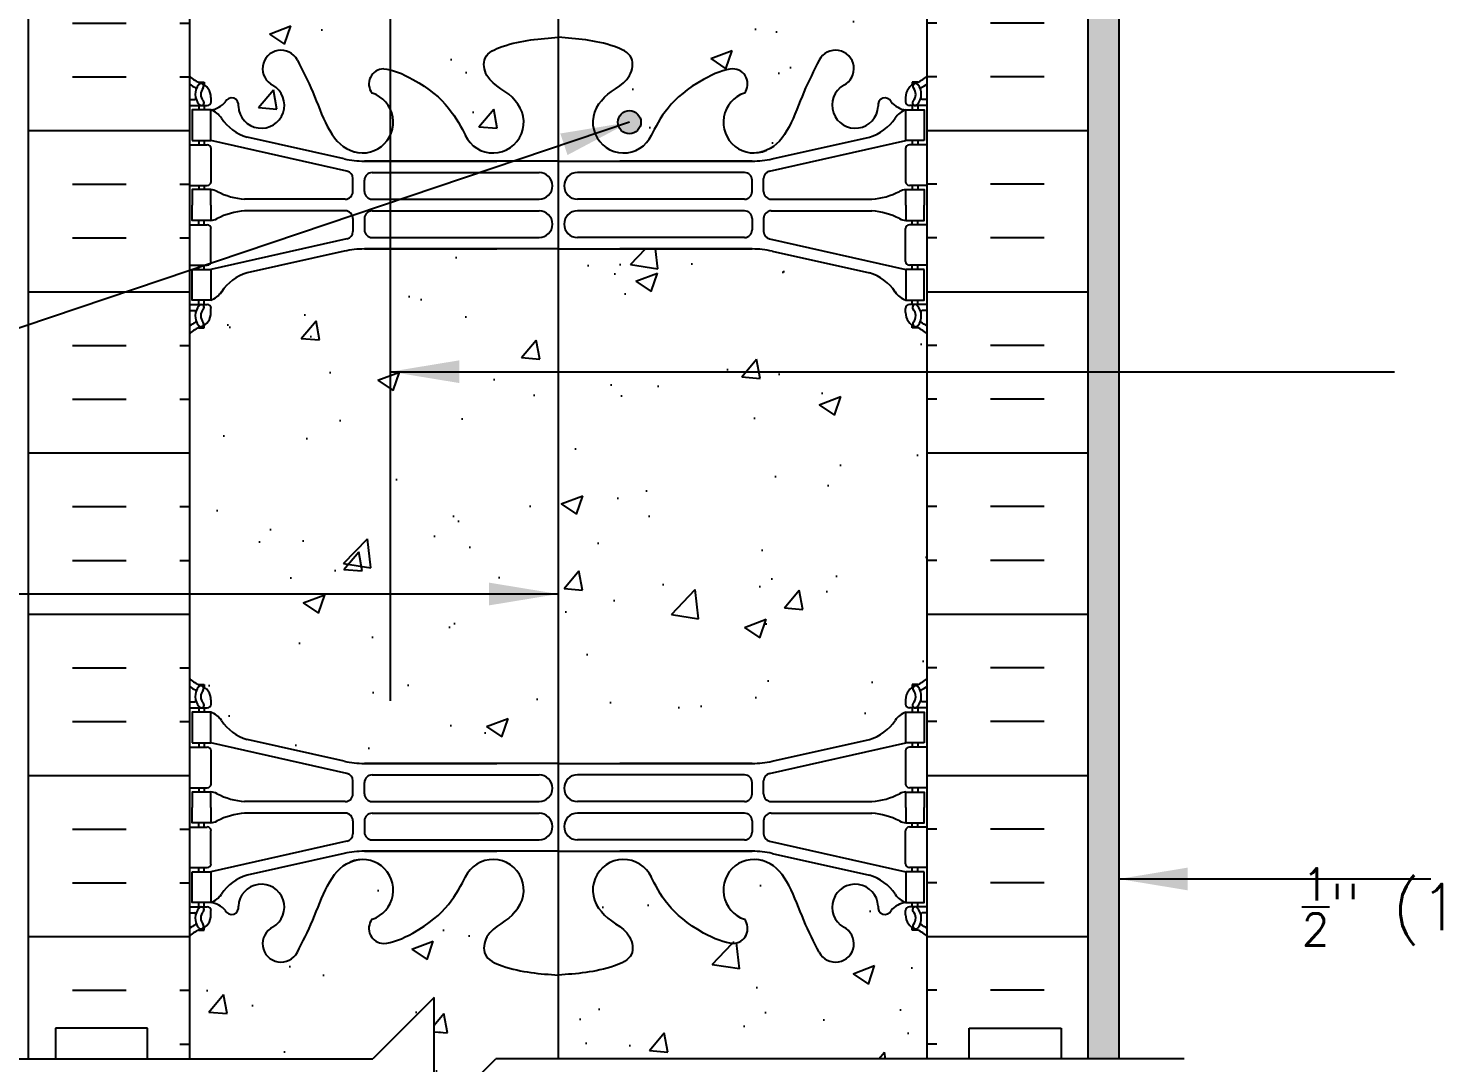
# Model space of a CAD drawing. Header units: inches. Extents: x 232.8 to 289.9, y 164.4 to 233.6.
# Drawn here: x 255.18 to 278.18, y 187.51 to 204.35 of the extents above; entities that cross this region are included whole.
import ezdxf

# ---------------------------------------------------------------- set-up
doc = ezdxf.new("R2010")
doc.units = ezdxf.units.IN
doc.header["$MEASUREMENT"] = 0
for name, color, linetype in [('HATCH', 12, 'Continuous'), ('line25', 2, 'Continuous'), ('LINE3', 3, 'Continuous'), ('LINE50', 5, 'Continuous'), ('LINE9', 9, 'Continuous'), ('TEXT', 4, 'Continuous'), ('Web_Edge', 9, 'Continuous')]:
    doc.layers.add(name, color=color, linetype=linetype)
doc.styles.add('DIM', font='romans.shx', dxfattribs={"width": 0.7})
doc.styles.add('ROMANS', font='romans.shx', dxfattribs={"height": 0.75})
doc.dimstyles.new('ext_12', dxfattribs={"dimscale": 12, "dimtxt": 0.09375, "dimasz": 0.09375, "dimexe": 0.09375, "dimexo": 0.0625, "dimgap": 0.0625, "dimtad": 1, "dimdec": 1, "dimzin": 3, "dimdsep": 46, "dimlunit": 4, "dimtxsty": 'DIM', "dimcen": 0.09, "dimdle": 0.09375, "dimclrt": 4, "dimadec": 0, "dimazin": 0, "dimtfac": 1, "dimtdec": 1, "dimtmove": 2, "dimatfit": 3, "dimfxl": 1, "dimfrac": 2, "dimtolj": 1, "dimtzin": 0, "dimarcsym": 0})
pattern_1 = [(50, (0, 0), (3.5863, -0.31376), [0.375, -4.125]), (355, (0, 0), (-0.693757, 3.76096), [0.3, -3.3]), (100.4514, (0.299, -0.026), (2.892544, 3.4472), [0.3187, -3.50571]), (46.1842, (0, 1), (5.336207, -0.827596), [0.5625, -6.1875]), (96.6356, (0.4447, 0.931), (4.67331, 4.87059), [0.47805, -5.25857]), (351.1842, (0, 1), (4.67331, 4.87059), [0.45, -4.95]), (21, (0.5, 0.75), (2.984535, -2.013094), [0.375, -4.125]), (326, (0.5, 0.75), (1.216577, 3.62575), [0.3, -3.3]), (71.4514, (0.7487, 0.5822), (4.201112, 1.612656), [0.3187, -3.50571]), (37.5, (0, 0), (0.0607993, 1.6644693), [0, -3.26, 0, -3.35, 0, -3.3125]), (7.5, (0, 0), (1.315348, 1.972059), [0, -1.91, 0, -3.185, 0, -1.2625]), (327.5, (-1.115, 0), (2.669112, -0.1127744), [0, -1.25, 0, -3.9, 0, -5.175]), (317.5, (-1.615, 0), (2.915931, 0.500525), [0, -1.625, 0, -2.59, 0, -3.675])]

# ---------------------------------------------------------------- blocks, each defined once
blk = doc.blocks.new('12-inch Hinge Pin Web')
at = {"layer": 'Web_Edge'}
for p, q in [((349.969, 208.905), (350.059, 208.905)), ((350.059, 208.905), (350.059, 208.863)), ((361.677, 208.905), (361.587, 208.905)), ((361.587, 208.905), (361.587, 208.863)), ((349.823, 208.626), (349.901, 208.626)), ((350.169, 208.656), (350.169, 208.588)), ((361.477, 208.656), (361.477, 208.588)), ((361.823, 208.626), (361.746, 208.626)), ((349.823, 208.526), (350.107, 208.526)), ((349.969, 208.526), (349.969, 208.456)), ((350.059, 208.526), (350.059, 208.456)), ((361.823, 208.526), (361.54, 208.526)), ((361.587, 208.526), (361.587, 208.456)), ((361.677, 208.526), (361.677, 208.456)), ((349.969, 207.956), (349.969, 207.886)), ((350.059, 207.956), (350.059, 207.886)), ((352.382, 207.459), (350.164, 207.956)), ((352.339, 207.658), (350.758, 208.011)), ((359.265, 207.459), (361.482, 207.956)), ((359.308, 207.658), (360.889, 208.011)), ((361.587, 207.956), (361.587, 207.886)), ((361.677, 207.956), (361.677, 207.886)), ((349.823, 207.886), (350.107, 207.886)), ((350.169, 207.823), (350.169, 207.288)), ((361.477, 207.823), (361.477, 207.288)), ((361.823, 207.886), (361.54, 207.886)), ((352.666, 207.622), (354.823, 207.622)), ((355.823, 207.622), (352.666, 207.622)), ((355.823, 207.622), (358.981, 207.622)), ((358.981, 207.622), (356.823, 207.622)), ((349.823, 207.226), (350.107, 207.226)), ((349.969, 207.226), (349.969, 207.156)), ((350.059, 207.226), (350.059, 207.156)), ((352.48, 207.125), (352.48, 207.337)), ((352.667, 207.126), (352.667, 207.31)), ((352.792, 207.435), (355.511, 207.435)), ((358.855, 207.435), (356.135, 207.435)), ((358.98, 207.126), (358.98, 207.31)), ((359.167, 207.125), (359.167, 207.337)), ((361.823, 207.226), (361.54, 207.226)), ((361.587, 207.226), (361.587, 207.156)), ((361.677, 207.226), (361.677, 207.156)), ((352.355, 207), (350.717, 207)), ((352.792, 207.001), (355.511, 207.001)), ((358.855, 207.001), (356.135, 207.001)), ((359.292, 207), (360.93, 207)), ((352.355, 206.812), (350.717, 206.812)), ((352.792, 206.811), (355.511, 206.811)), ((358.855, 206.811), (356.135, 206.811)), ((359.292, 206.812), (360.93, 206.812)), ((349.823, 206.586), (350.107, 206.586)), ((349.969, 206.586), (349.969, 206.656)), ((350.059, 206.586), (350.059, 206.656)), ((350.169, 205.988), (350.169, 206.523)), ((352.48, 206.687), (352.48, 206.475)), ((352.667, 206.686), (352.667, 206.502)), ((358.98, 206.686), (358.98, 206.502)), ((359.167, 206.687), (359.167, 206.475)), ((361.477, 205.988), (361.477, 206.523)), ((361.823, 206.586), (361.54, 206.586)), ((361.587, 206.586), (361.587, 206.656)), ((361.677, 206.586), (361.677, 206.656)), ((352.382, 206.353), (350.164, 205.856)), ((352.792, 206.377), (355.511, 206.377)), ((358.855, 206.377), (356.135, 206.377)), ((359.265, 206.353), (361.482, 205.856)), ((352.339, 206.154), (350.758, 205.801)), ((352.666, 206.19), (354.823, 206.19)), ((355.823, 206.19), (352.666, 206.19)), ((355.823, 206.19), (358.981, 206.19)), ((358.981, 206.19), (356.823, 206.19)), ((359.308, 206.154), (360.889, 205.801)), ((349.823, 205.926), (350.107, 205.926)), ((349.969, 205.856), (349.969, 205.926)), ((350.059, 205.856), (350.059, 205.926)), ((361.823, 205.926), (361.54, 205.926)), ((361.587, 205.856), (361.587, 205.926)), ((361.677, 205.856), (361.677, 205.926)), ((349.823, 205.286), (350.107, 205.286)), ((349.823, 205.186), (349.901, 205.186)), ((349.969, 205.286), (349.969, 205.356)), ((350.059, 205.286), (350.059, 205.356)), ((350.169, 205.156), (350.169, 205.223)), ((361.477, 205.156), (361.477, 205.223)), ((361.823, 205.286), (361.54, 205.286)), ((361.587, 205.286), (361.587, 205.356)), ((361.677, 205.286), (361.677, 205.356)), ((361.823, 205.186), (361.746, 205.186)), ((350.059, 204.907), (350.059, 204.949)), ((361.587, 204.907), (361.587, 204.949)), ((349.969, 204.907), (350.059, 204.907)), ((361.677, 204.907), (361.587, 204.907)), ((349.969, 199.097), (350.059, 199.097)), ((350.059, 199.097), (350.059, 199.055)), ((361.677, 199.097), (361.587, 199.097)), ((361.587, 199.097), (361.587, 199.055)), ((349.823, 198.818), (349.901, 198.818)), ((349.823, 198.718), (350.107, 198.718)), ((349.969, 198.718), (349.969, 198.648)), ((350.059, 198.718), (350.059, 198.648)), ((350.169, 198.848), (350.169, 198.781)), ((361.477, 198.848), (361.477, 198.781)), ((361.823, 198.718), (361.54, 198.718)), ((361.587, 198.718), (361.587, 198.648)), ((361.677, 198.718), (361.677, 198.648)), ((361.823, 198.818), (361.746, 198.818)), ((349.823, 198.078), (350.107, 198.078)), ((349.969, 198.148), (349.969, 198.078)), ((350.059, 198.148), (350.059, 198.078)), ((352.382, 197.652), (350.164, 198.148)), ((350.169, 198.016), (350.169, 197.481)), ((352.339, 197.85), (350.758, 198.203)), ((359.265, 197.652), (361.482, 198.148)), ((359.308, 197.85), (360.889, 198.203)), ((361.477, 198.016), (361.477, 197.481)), ((361.823, 198.078), (361.54, 198.078)), ((361.587, 198.148), (361.587, 198.078)), ((361.677, 198.148), (361.677, 198.078)), ((352.666, 197.814), (354.823, 197.814)), ((355.823, 197.814), (352.666, 197.814)), ((355.823, 197.814), (358.981, 197.814)), ((358.981, 197.814), (356.823, 197.814)), ((352.792, 197.627), (355.511, 197.627)), ((358.855, 197.627), (356.135, 197.627)), ((349.823, 197.418), (350.107, 197.418)), ((349.969, 197.418), (349.969, 197.348)), ((350.059, 197.418), (350.059, 197.348)), ((352.48, 197.317), (352.48, 197.53)), ((352.667, 197.318), (352.667, 197.502)), ((358.98, 197.318), (358.98, 197.502)), ((359.167, 197.317), (359.167, 197.53)), ((361.823, 197.418), (361.54, 197.418)), ((361.587, 197.418), (361.587, 197.348)), ((361.677, 197.418), (361.677, 197.348)), ((352.355, 197.192), (350.717, 197.192)), ((352.792, 197.193), (355.511, 197.193)), ((358.855, 197.193), (356.135, 197.193)), ((359.292, 197.192), (360.93, 197.192)), ((352.355, 197.004), (350.717, 197.004)), ((352.48, 196.879), (352.48, 196.667)), ((352.667, 196.878), (352.667, 196.694)), ((352.792, 197.003), (355.511, 197.003)), ((358.855, 197.003), (356.135, 197.003)), ((358.98, 196.878), (358.98, 196.694)), ((359.167, 196.879), (359.167, 196.667)), ((359.292, 197.004), (360.93, 197.004)), ((349.823, 196.778), (350.107, 196.778)), ((349.969, 196.778), (349.969, 196.848)), ((350.059, 196.778), (350.059, 196.848)), ((350.169, 196.181), (350.169, 196.716)), ((361.477, 196.181), (361.477, 196.716)), ((361.823, 196.778), (361.54, 196.778)), ((361.587, 196.778), (361.587, 196.848)), ((361.677, 196.778), (361.677, 196.848)), ((352.382, 196.545), (350.164, 196.048)), ((352.792, 196.569), (355.511, 196.569)), ((358.855, 196.569), (356.135, 196.569)), ((359.265, 196.545), (361.482, 196.048)), ((352.339, 196.347), (350.758, 195.994)), ((352.666, 196.383), (354.823, 196.383)), ((355.823, 196.383), (352.666, 196.383)), ((355.823, 196.383), (358.981, 196.383)), ((358.981, 196.383), (356.823, 196.383)), ((359.308, 196.347), (360.889, 195.994)), ((349.823, 196.118), (350.107, 196.118)), ((349.969, 196.048), (349.969, 196.118)), ((350.059, 196.048), (350.059, 196.118)), ((361.823, 196.118), (361.54, 196.118)), ((361.587, 196.048), (361.587, 196.118)), ((361.677, 196.048), (361.677, 196.118)), ((349.969, 195.478), (349.969, 195.548)), ((350.059, 195.478), (350.059, 195.548)), ((361.587, 195.478), (361.587, 195.548)), ((361.677, 195.478), (361.677, 195.548)), ((349.823, 195.478), (350.107, 195.478)), ((349.823, 195.378), (349.901, 195.378)), ((350.169, 195.348), (350.169, 195.416)), ((361.477, 195.348), (361.477, 195.416)), ((361.823, 195.478), (361.54, 195.478)), ((361.823, 195.378), (361.746, 195.378)), ((349.969, 195.099), (350.059, 195.099)), ((350.059, 195.099), (350.059, 195.141)), ((361.587, 195.099), (361.587, 195.141)), ((361.677, 195.099), (361.587, 195.099))]:
    blk.add_line(p, q, dxfattribs=at)
for points in [[(349.864, 207.956), (350.164, 207.956), (350.164, 208.456), (349.864, 208.456)], [(361.782, 207.956), (361.482, 207.956), (361.482, 208.456), (361.782, 208.456)], [(349.864, 205.856), (350.164, 205.856), (350.164, 205.356), (349.864, 205.356)], [(361.782, 205.856), (361.482, 205.856), (361.482, 205.356), (361.782, 205.356)], [(349.864, 198.148), (350.164, 198.148), (350.164, 198.648), (349.864, 198.648)], [(361.782, 198.148), (361.482, 198.148), (361.482, 198.648), (361.782, 198.648)], [(349.864, 196.048), (350.164, 196.048), (350.164, 195.548), (349.864, 195.548)], [(361.782, 196.048), (361.482, 196.048), (361.482, 195.548), (361.782, 195.548)]]:
    blk.add_lwpolyline(points, close=True, dxfattribs=at)
for points in [[(350.164, 206.906), (350.164, 207.156), (349.864, 207.156), (349.864, 206.906)], [(361.482, 206.906), (361.482, 207.156), (361.782, 207.156), (361.782, 206.906)], [(350.164, 206.906), (350.164, 206.656), (349.864, 206.656), (349.864, 206.906)], [(361.482, 206.906), (361.482, 206.656), (361.782, 206.656), (361.782, 206.906)], [(350.164, 197.098), (350.164, 197.348), (349.864, 197.348), (349.864, 197.098)], [(361.482, 197.098), (361.482, 197.348), (361.782, 197.348), (361.782, 197.098)], [(350.164, 197.098), (350.164, 196.848), (349.864, 196.848), (349.864, 197.098)], [(361.482, 197.098), (361.482, 196.848), (361.782, 196.848), (361.782, 197.098)]]:
    blk.add_lwpolyline(points, dxfattribs=at)
for centre, radius, start, end in [((351.309, 209.126), 0.3, 27.597, 243.9425), ((360.337, 209.126), 0.3, 296.0575, 152.403), ((352.982, 208.879), 0.242, 90, 218.2327), ((358.665, 208.879), 0.242, 321.7673, 90), ((350.169, 209.363), 0.5, 226.2109, 250.5288), ((350.169, 209.363), 0.6, 234.7832, 245.0748), ((350.163, 208.71), 0.25, 140.1145, 222.4609), ((350.005, 208.841), 0.045, 321.448, 139.1879), ((349.919, 208.656), 0.25, 0, 70.5288), ((350.989, 208.532), 0.375, 182.9237, 59.8675), ((360.657, 208.532), 0.375, 120.1325, 357.0763), ((361.727, 208.656), 0.25, 109.4712, 180), ((361.641, 208.841), 0.045, 40.8121, 218.552), ((361.477, 209.363), 0.5, 289.4712, 313.7891), ((361.484, 208.71), 0.25, 317.5391, 39.8855), ((361.477, 209.363), 0.6, 294.9252, 305.2168), ((349.902, 208.646), 0.0196, 269.4032, 15.4901), ((349.907, 208.8), 0.021, 343.464, 63.9957), ((350.012, 208.572), 0.045, 222.4609, 42.4609), ((350.163, 208.71), 0.16, 140.0001, 222.4609), ((350.504, 208.537), 0.113, 347.8156, 154.0569), ((352.636, 208.254), 0.5, 246.2139, 71.7937), ((354.761, 208.254), 0.5, 204.819, 44.1875), ((356.886, 208.254), 0.5, 135.8125, 335.181), ((359.011, 208.254), 0.5, 108.2063, 293.7861), ((361.143, 208.537), 0.113, 25.9431, 192.1844), ((361.635, 208.572), 0.045, 137.5391, 317.5391), ((361.484, 208.71), 0.16, 317.5391, 39.9999), ((361.74, 208.8), 0.021, 116.0043, 196.536), ((361.745, 208.646), 0.0196, 164.5099, 270.5968), ((350.107, 208.588), 0.0625, 270, 0), ((350.127, 208.805), 0.352, 276.1291, 321.5331), ((350.042, 208.113), 0.364, 34.9775, 70.3387), ((361.52, 208.805), 0.352, 218.4669, 263.8709), ((361.605, 208.113), 0.364, 109.6613, 145.0225), ((361.54, 208.588), 0.0625, 180, 270), ((350.965, 208.725), 0.743, 212.7919, 253.8107), ((360.682, 208.725), 0.743, 286.1893, 327.2081), ((350.107, 207.823), 0.0625, 0, 90), ((361.54, 207.823), 0.0625, 90, 180), ((352.666, 209.122), 1.5, 257.4135, 270), ((352.355, 207.337), 0.125, 0, 77.3767), ((358.981, 209.122), 1.5, 270, 282.5865), ((359.292, 207.337), 0.125, 102.6233, 180), ((350.107, 207.288), 0.0625, 270, 0), ((352.792, 207.31), 0.125, 90, 180), ((355.511, 207.218), 0.217, 270, 90), ((356.135, 207.218), 0.217, 90, 270), ((358.855, 207.31), 0.125, 0, 90), ((361.54, 207.288), 0.0625, 180, 270), ((350.16, 206.937), 0.219, 60.4937, 88.92), ((350.806, 208.167), 1.17, 242.6365, 265.6505), ((352.355, 207.125), 0.125, 270, 0), ((352.792, 207.126), 0.125, 180, 270), ((358.855, 207.126), 0.125, 270, 360), ((359.292, 207.125), 0.125, 180, 270), ((360.841, 208.167), 1.17, 274.3495, 297.3635), ((361.487, 206.937), 0.219, 91.08, 119.5063), ((350.806, 205.645), 1.17, 94.3495, 117.3635), ((352.355, 206.687), 0.125, 0, 90), ((352.792, 206.686), 0.125, 90, 180), ((355.511, 206.594), 0.217, 270, 90), ((356.135, 206.594), 0.217, 90, 270), ((358.855, 206.686), 0.125, 0, 90), ((359.292, 206.687), 0.125, 90, 180), ((360.841, 205.645), 1.17, 62.6365, 85.6505), ((350.107, 206.523), 0.0625, 0, 90), ((350.16, 206.875), 0.219, 271.08, 299.5063), ((361.487, 206.875), 0.219, 240.4937, 268.92), ((361.54, 206.523), 0.0625, 90, 180), ((352.355, 206.475), 0.125, 282.6233, 0), ((352.792, 206.502), 0.125, 180, 270), ((358.855, 206.502), 0.125, 270, 0), ((359.292, 206.475), 0.125, 180, 257.3767), ((352.666, 204.69), 1.5, 90, 102.5865), ((358.981, 204.69), 1.5, 77.4135, 90), ((350.107, 205.988), 0.0625, 270, 0), ((361.54, 205.988), 0.0625, 180, 270), ((350.965, 205.087), 0.743, 106.1893, 147.2081), ((360.682, 205.087), 0.743, 32.7919, 73.8107), ((350.042, 205.699), 0.364, 289.6613, 325.0225), ((361.605, 205.699), 0.364, 214.9775, 250.3387), ((349.902, 205.166), 0.0196, 344.5099, 90.5968), ((350.163, 205.101), 0.25, 137.5391, 219.8855), ((350.012, 205.24), 0.045, 317.5391, 137.5391), ((350.163, 205.101), 0.16, 137.5391, 219.9999), ((349.919, 205.156), 0.25, 289.4712, 360), ((350.107, 205.223), 0.0625, 360, 90), ((361.54, 205.223), 0.0625, 90, 180), ((361.727, 205.156), 0.25, 180, 250.5288), ((361.635, 205.24), 0.045, 42.4609, 222.4609), ((361.484, 205.101), 0.16, 320.0001, 42.4609), ((361.484, 205.101), 0.25, 320.1145, 42.4609), ((361.745, 205.166), 0.0196, 89.4032, 195.4901), ((350.169, 204.449), 0.6, 114.9252, 125.2168), ((350.169, 204.449), 0.5, 109.4712, 133.7891), ((349.907, 205.012), 0.021, 296.0043, 16.536), ((350.005, 204.97), 0.045, 220.8121, 38.552), ((361.641, 204.97), 0.045, 141.448, 319.1879), ((361.477, 204.449), 0.5, 46.2109, 70.5288), ((361.74, 205.012), 0.021, 163.464, 243.9957), ((361.477, 204.449), 0.6, 54.7832, 65.0748), ((350.169, 199.555), 0.5, 226.2109, 250.5288), ((361.477, 199.555), 0.5, 289.4712, 313.7891), ((350.169, 199.555), 0.6, 234.7832, 245.0748), ((350.163, 198.903), 0.25, 140.1145, 222.4609), ((349.907, 198.992), 0.021, 343.464, 63.9957), ((350.005, 199.034), 0.045, 321.448, 139.1879), ((349.919, 198.848), 0.25, 0, 70.5288), ((350.163, 198.903), 0.16, 140.0001, 222.4609), ((361.727, 198.848), 0.25, 109.4712, 180), ((361.641, 199.034), 0.045, 40.8121, 218.552), ((361.484, 198.903), 0.16, 317.5391, 39.9999), ((361.484, 198.903), 0.25, 317.5391, 39.8855), ((361.74, 198.992), 0.021, 116.0043, 196.536), ((361.477, 199.555), 0.6, 294.9252, 305.2168), ((349.902, 198.838), 0.0196, 269.4032, 15.4901), ((350.012, 198.764), 0.045, 222.4609, 42.4609), ((350.107, 198.781), 0.0625, 270, 0), ((361.54, 198.781), 0.0625, 180, 270), ((361.635, 198.764), 0.045, 137.5391, 317.5391), ((361.745, 198.838), 0.0196, 164.5099, 270.5968), ((350.042, 198.306), 0.364, 34.9775, 70.3387), ((350.965, 198.917), 0.743, 212.7919, 253.8107), ((360.682, 198.917), 0.743, 286.1893, 327.2081), ((361.605, 198.306), 0.364, 109.6613, 145.0225), ((350.107, 198.016), 0.0625, 0, 90), ((361.54, 198.016), 0.0625, 90, 180), ((352.666, 199.314), 1.5, 257.4135, 270), ((358.981, 199.314), 1.5, 270, 282.5865), ((352.355, 197.53), 0.125, 0, 77.3767), ((352.792, 197.502), 0.125, 90, 180), ((355.511, 197.41), 0.217, 270, 90), ((356.135, 197.41), 0.217, 90, 270), ((358.855, 197.502), 0.125, 0, 90), ((359.292, 197.53), 0.125, 102.6233, 180), ((350.107, 197.481), 0.0625, 270, 0), ((350.16, 197.13), 0.219, 60.4937, 88.92), ((361.487, 197.13), 0.219, 91.08, 119.5063), ((361.54, 197.481), 0.0625, 180, 270), ((350.806, 198.359), 1.17, 242.6365, 265.6505), ((352.355, 197.317), 0.125, 270, 0), ((352.792, 197.318), 0.125, 180, 270), ((358.855, 197.318), 0.125, 270, 360), ((359.292, 197.317), 0.125, 180, 270), ((360.841, 198.359), 1.17, 274.3495, 297.3635), ((350.16, 197.067), 0.219, 271.08, 299.5063), ((350.806, 195.837), 1.17, 94.3495, 117.3635), ((352.355, 196.879), 0.125, 0, 90), ((352.792, 196.878), 0.125, 90, 180), ((355.511, 196.786), 0.217, 270, 90), ((356.135, 196.786), 0.217, 90, 270), ((358.855, 196.878), 0.125, 0, 90), ((359.292, 196.879), 0.125, 90, 180), ((360.841, 195.837), 1.17, 62.6365, 85.6505), ((361.487, 197.067), 0.219, 240.4937, 268.92), ((350.107, 196.716), 0.0625, 0, 90), ((352.355, 196.667), 0.125, 282.6233, 0), ((352.792, 196.694), 0.125, 180, 270), ((358.855, 196.694), 0.125, 270, 0), ((359.292, 196.667), 0.125, 180, 257.3767), ((361.54, 196.716), 0.0625, 90, 180), ((350.107, 196.181), 0.0625, 270, 0), ((352.666, 194.883), 1.5, 90, 102.5865), ((352.636, 195.75), 0.5, 288.2063, 113.7861), ((354.761, 195.75), 0.5, 315.8125, 155.181), ((356.886, 195.75), 0.5, 24.819, 224.1875), ((359.011, 195.75), 0.5, 66.2139, 251.7937), ((358.981, 194.883), 1.5, 77.4135, 90), ((361.54, 196.181), 0.0625, 180, 270), ((350.965, 195.28), 0.743, 106.1893, 147.2081), ((360.682, 195.28), 0.743, 32.7919, 73.8107), ((350.989, 195.472), 0.375, 300.1325, 177.0763), ((360.657, 195.472), 0.375, 2.9237, 239.8675), ((350.042, 195.891), 0.364, 289.6613, 325.0225), ((350.127, 195.199), 0.352, 38.4669, 83.8709), ((350.504, 195.467), 0.113, 205.9431, 12.1844), ((361.143, 195.467), 0.113, 167.8156, 334.0569), ((361.52, 195.199), 0.352, 96.1291, 141.5331), ((361.605, 195.891), 0.364, 214.9775, 250.3387), ((349.902, 195.359), 0.0196, 344.5099, 90.5968), ((350.163, 195.294), 0.25, 137.5391, 219.8855), ((350.012, 195.432), 0.045, 317.5391, 137.5391), ((350.163, 195.294), 0.16, 137.5391, 219.9999), ((349.919, 195.348), 0.25, 289.4712, 360), ((350.107, 195.416), 0.0625, 360, 90), ((352.982, 195.125), 0.242, 141.7673, 270), ((358.665, 195.125), 0.242, 270, 38.2327), ((361.54, 195.416), 0.0625, 90, 180), ((361.727, 195.348), 0.25, 180, 250.5288), ((361.635, 195.432), 0.045, 42.4609, 222.4609), ((361.484, 195.294), 0.16, 320.0001, 42.4609), ((361.484, 195.294), 0.25, 320.1145, 42.4609), ((361.745, 195.359), 0.0196, 89.4032, 195.4901), ((350.169, 194.641), 0.6, 114.9252, 125.2168), ((350.169, 194.641), 0.5, 109.4712, 133.7891), ((349.907, 195.204), 0.021, 296.0043, 16.536), ((350.005, 195.163), 0.045, 220.8121, 38.552), ((351.309, 194.878), 0.3, 116.0575, 332.403), ((360.337, 194.878), 0.3, 207.597, 63.9425), ((361.641, 195.163), 0.045, 141.448, 319.1879), ((361.477, 194.641), 0.5, 46.2109, 70.5288), ((361.74, 195.204), 0.021, 163.464, 243.9957), ((361.477, 194.641), 0.6, 54.7832, 65.0748)]:
    blk.add_arc(centre, radius, start, end, dxfattribs=at)
for points, knots in [([(355.119, 208.603), (355.012, 208.766), (354.652, 208.856), (354.575, 209.352), (355.123, 209.588), (355.527, 209.616), (355.823, 209.637)], [0.229407, 0.229407, 0.229407, 0.229407, 0.844432, 1.128849, 1.464331, 2.389004, 2.389004, 2.389004, 2.389004]), ([(356.527, 208.603), (356.635, 208.766), (356.995, 208.856), (357.072, 209.352), (356.524, 209.588), (356.12, 209.616), (355.823, 209.637)], [0.229407, 0.229407, 0.229407, 0.229407, 0.844432, 1.128849, 1.464331, 2.389004, 2.389004, 2.389004, 2.389004]), ([(351.575, 209.265), (351.661, 209.098), (351.914, 208.608), (352.128, 207.859), (352.538, 207.764), (352.595, 207.756)], [0, 0, 0, 0, 0.579211, 1.703896, 1.875321, 1.875321, 1.875321, 1.875321]), ([(352.982, 209.121), (353.103, 209.123), (353.937, 208.766), (354.176, 208.309), (354.317, 208.026)], [0.038125, 0.038125, 0.038125, 0.038125, 0.320663, 1.258119, 1.258119, 1.258119, 1.258119]), ([(358.665, 209.121), (358.544, 209.123), (357.71, 208.766), (357.471, 208.309), (357.33, 208.026)], [0.038125, 0.038125, 0.038125, 0.038125, 0.320663, 1.258119, 1.258119, 1.258119, 1.258119]), ([(360.072, 209.265), (359.986, 209.098), (359.733, 208.608), (359.519, 207.859), (359.109, 207.764), (359.052, 207.756)], [0, 0, 0, 0, 0.579211, 1.703896, 1.875321, 1.875321, 1.875321, 1.875321]), ([(351.575, 194.739), (351.661, 194.906), (351.914, 195.396), (352.128, 196.145), (352.538, 196.24), (352.595, 196.248)], [0, 0, 0, 0, 0.579211, 1.703896, 1.875321, 1.875321, 1.875321, 1.875321]), ([(360.072, 194.739), (359.986, 194.906), (359.733, 195.396), (359.519, 196.145), (359.109, 196.24), (359.052, 196.248)], [0, 0, 0, 0, 0.579211, 1.703896, 1.875321, 1.875321, 1.875321, 1.875321]), ([(352.982, 194.883), (353.103, 194.881), (353.937, 195.239), (354.176, 195.695), (354.317, 195.979)], [0.038125, 0.038125, 0.038125, 0.038125, 0.320663, 1.258119, 1.258119, 1.258119, 1.258119]), ([(358.665, 194.883), (358.544, 194.881), (357.71, 195.239), (357.471, 195.695), (357.33, 195.979)], [0.038125, 0.038125, 0.038125, 0.038125, 0.320663, 1.258119, 1.258119, 1.258119, 1.258119]), ([(355.119, 195.401), (355.012, 195.238), (354.652, 195.148), (354.575, 194.652), (355.123, 194.416), (355.527, 194.388), (355.823, 194.367)], [0.229407, 0.229407, 0.229407, 0.229407, 0.844432, 1.128849, 1.464331, 2.389004, 2.389004, 2.389004, 2.389004]), ([(356.527, 195.401), (356.635, 195.238), (356.995, 195.148), (357.072, 194.652), (356.524, 194.416), (356.12, 194.388), (355.823, 194.367)], [0.229407, 0.229407, 0.229407, 0.229407, 0.844432, 1.128849, 1.464331, 2.389004, 2.389004, 2.389004, 2.389004])]:
    blk.add_open_spline(points, degree=3, knots=knots, dxfattribs=at)
for points in [[(352.667, 207.131), (352.667, 207.305)], [(358.98, 207.131), (358.98, 207.305)], [(352.667, 206.681), (352.667, 206.507)], [(358.98, 206.681), (358.98, 206.507)], [(352.667, 197.323), (352.667, 197.497)], [(358.98, 197.323), (358.98, 197.497)], [(352.667, 196.873), (352.667, 196.699)], [(358.98, 196.873), (358.98, 196.699)]]:
    blk.add_open_spline(points, degree=1, dxfattribs=at)

msp = doc.modelspace()

# ---------------------------------------------------------------- hatches: boundary and pattern name
at = {"layer": 'HATCH'}
h = msp.add_hatch(dxfattribs=at)
h.set_pattern_fill('AR-SAND', color=256, scale=0.25, style=0)
h.set_pattern_definition([(37.5, (135.72206, 5.35787), (-0.01574834, 0.48170594), [0, -0.38, 0, -0.425, 0, -0.40625]), (7.5, (135.72206, 5.3579), (0.4424442, 0.7055365), [0, -0.205, 0, -0.3425, 0, -0.13125]), (327.5, (135.41456, 5.35787), (0.7785355, 0.00141476), [0, -0.125, 0, -0.45, 0, -0.5875]), (317.5, (135.41456, 5.3579), (0.7515317, 0.2194189), [0, -0.0625, 0, -0.295, 0, -0.3375])])
h.paths.add_polyline_path([(272.936, 213.572), (272.436, 213.572), (272.436, 187.572), (272.936, 187.572)])
h = msp.add_hatch(dxfattribs=at)
h.set_pattern_fill('AR-CONC', color=256, scale=0.5)
h.set_pattern_definition(pattern_1)
edge = h.paths.add_edge_path()
edge.add_line((269.811, 206.332), (269.726, 206.071))
edge.add_arc((269.676, 206.098), 0.0567, 208.0725, 331.9275, ccw=False)
edge.add_line((269.626, 206.071), (269.577, 206.221))
edge.add_line((269.577, 206.221), (269.451, 206.221))
edge.add_arc((269.451, 206.271), 0.05, 180, 270, ccw=False)
edge.add_line((269.401, 206.271), (269.401, 206.301))
edge.add_line((269.401, 206.301), (269.301, 206.301))
edge.add_line((269.301, 206.301), (269.301, 207.79))
edge.add_arc((269.127, 207.714), 0.19, 23.6297, 85.6939)
edge.add_arc((269.171, 208.102), 0.2, 172.8929, 261.6212, ccw=False)
edge.add_arc((268.597, 208.108), 0.375, 2.9237, 239.8675)
edge.add_arc((268.324, 207.503), 0.293, -154.2016, 73.0731, ccw=False)
edge.add_spline(control_points=[(268.06, 207.375), (267.974, 207.542), (267.721, 208.032), (267.526, 208.713), (267.201, 208.843)], knot_values=[0, 0, 0, 0, 0.579211, 1.703896, 1.703896, 1.703896, 1.703896], degree=3, periodic=0)
edge.add_spline(control_points=[(267.201, 208.843), (267.151, 208.863), (267.097, 208.875), (267.04, 208.884)], knot_values=[1.703896, 1.703896, 1.703896, 1.703896, 1.875321, 1.875321, 1.875321, 1.875321], degree=3, periodic=0)
edge.add_arc((266.999, 208.386), 0.5, 85.2926, 251.7937)
edge.add_arc((266.653, 207.761), 0.242, -90, 38.2327, ccw=False)
edge.add_spline(control_points=[(266.653, 207.519), (266.532, 207.517), (265.712, 207.868), (265.467, 208.315), (265.328, 208.595)], knot_values=[0.038125, 0.038125, 0.038125, 0.038125, 0.320663, 1.237398, 1.237398, 1.237398, 1.237398], degree=3, periodic=0)
edge.add_arc((264.874, 208.386), 0.5, 24.819, 224.1875)
edge.add_spline(control_points=[(264.515, 208.037), (264.623, 207.874), (264.983, 207.783), (265.06, 207.288), (264.511, 207.052), (264.108, 207.023), (263.811, 207.003)], knot_values=[0.229407, 0.229407, 0.229407, 0.229407, 0.844432, 1.128849, 1.464331, 2.389004, 2.389004, 2.389004, 2.389004], degree=3, periodic=0)
edge.add_spline(control_points=[(263.811, 207.003), (263.515, 207.023), (263.111, 207.052), (262.563, 207.288), (262.64, 207.783), (263, 207.874), (263.107, 208.037)], knot_values=[0.229407, 0.229407, 0.229407, 0.229407, 1.15408, 1.489562, 1.773979, 2.389004, 2.389004, 2.389004, 2.389004], degree=3, periodic=0)
edge.add_arc((262.749, 208.386), 0.5, 315.8125, 515.181)
edge.add_spline(control_points=[(262.295, 208.595), (262.156, 208.315), (261.911, 207.868), (261.091, 207.517), (260.97, 207.519)], knot_values=[0.038125, 0.038125, 0.038125, 0.038125, 0.95486, 1.237398, 1.237398, 1.237398, 1.237398], degree=3, periodic=0)
edge.add_arc((260.97, 207.761), 0.242, 141.7673, 270, ccw=False)
edge.add_arc((260.624, 208.386), 0.5, 288.2063, 454.7074)
edge.add_spline(control_points=[(260.583, 208.884), (260.526, 208.875), (260.472, 208.863), (260.422, 208.843)], knot_values=[1.703896, 1.703896, 1.703896, 1.703896, 1.875321, 1.875321, 1.875321, 1.875321], degree=3, periodic=0)
edge.add_spline(control_points=[(260.422, 208.843), (260.097, 208.713), (259.902, 208.032), (259.649, 207.542), (259.563, 207.375)], knot_values=[0, 0, 0, 0, 1.124685, 1.703896, 1.703896, 1.703896, 1.703896], degree=3, periodic=0)
edge.add_arc((259.299, 207.503), 0.293, 106.9269, 334.2016, ccw=False)
edge.add_arc((259.025, 208.108), 0.375, 300.1325, 537.0763)
edge.add_arc((258.452, 208.102), 0.2, -81.62, 7.1071, ccw=False)
edge.add_arc((258.496, 207.714), 0.19, 94.3036, 156.3684)
edge.add_line((258.321, 207.79), (258.321, 206.301))
edge.add_line((258.321, 206.301), (258.221, 206.301))
edge.add_line((258.221, 206.301), (258.221, 206.271))
edge.add_arc((258.171, 206.271), 0.05, -90, 0, ccw=False)
edge.add_line((258.171, 206.221), (258.045, 206.221))
edge.add_line((258.045, 206.221), (257.996, 206.071))
edge.add_arc((257.946, 206.098), 0.0567, 208.0725, 331.9275, ccw=False)
edge.add_line((257.896, 206.071), (257.811, 206.332))
edge.add_line((257.811, 206.332), (257.811, 205.572))
edge.add_line((257.811, 205.572), (257.811, 203.572))
edge.add_arc((258.157, 203.933), 0.5, 226.2109, 246.4218)
edge.add_line((257.957, 203.475), (258.047, 203.475))
edge.add_line((258.047, 203.475), (258.047, 203.433))
edge.add_arc((257.907, 203.226), 0.25, 0, 55.9442, ccw=False)
edge.add_line((258.157, 203.226), (258.157, 203.159))
edge.add_arc((258.095, 203.159), 0.0625, -90, 0, ccw=False)
edge.add_line((258.095, 203.096), (258.047, 203.096))
edge.add_line((258.047, 203.096), (258.047, 203.026))
edge.add_line((258.047, 203.026), (258.152, 203.026))
edge.add_arc((258.115, 203.376), 0.352, 276.1291, 321.5331)
edge.add_arc((258.492, 203.107), 0.113, -12.1844, 154.0569, ccw=False)
edge.add_arc((258.977, 203.103), 0.375, 182.9237, 419.8675)
edge.add_arc((259.297, 203.696), 0.3, 27.597, 243.9425, ccw=False)
edge.add_spline(control_points=[(259.563, 203.835), (259.649, 203.669), (259.902, 203.178), (260.097, 202.498), (260.422, 202.367)], knot_values=[0, 0, 0, 0, 0.579211, 1.703896, 1.703896, 1.703896, 1.703896], degree=3, periodic=0)
edge.add_spline(control_points=[(260.422, 202.367), (260.472, 202.347), (260.526, 202.335), (260.583, 202.326)], knot_values=[1.703896, 1.703896, 1.703896, 1.703896, 1.875321, 1.875321, 1.875321, 1.875321], degree=3, periodic=0)
edge.add_arc((260.624, 202.825), 0.5, 265.2926, 431.7937)
edge.add_arc((260.97, 203.449), 0.242, 90, 218.2327, ccw=False)
edge.add_spline(control_points=[(260.97, 203.691), (261.091, 203.693), (261.911, 203.342), (262.156, 202.895), (262.295, 202.615)], knot_values=[0.038125, 0.038125, 0.038125, 0.038125, 0.320663, 1.237398, 1.237398, 1.237398, 1.237398], degree=3, periodic=0)
edge.add_arc((262.749, 202.825), 0.5, 204.819, 404.1875)
edge.add_spline(control_points=[(263.107, 203.173), (263, 203.336), (262.64, 203.427), (262.563, 203.922), (263.111, 204.158), (263.515, 204.187), (263.811, 204.207)], knot_values=[0.229407, 0.229407, 0.229407, 0.229407, 0.844432, 1.128849, 1.464331, 2.389004, 2.389004, 2.389004, 2.389004], degree=3, periodic=0)
edge.add_spline(control_points=[(263.811, 204.207), (264.108, 204.187), (264.511, 204.158), (265.06, 203.922), (264.983, 203.427), (264.623, 203.336), (264.515, 203.173)], knot_values=[0.229407, 0.229407, 0.229407, 0.229407, 1.15408, 1.489562, 1.773979, 2.389004, 2.389004, 2.389004, 2.389004], degree=3, periodic=0)
edge.add_arc((264.874, 202.825), 0.5, 135.8125, 335.181)
edge.add_spline(control_points=[(265.328, 202.615), (265.467, 202.895), (265.712, 203.342), (266.532, 203.693), (266.653, 203.691)], knot_values=[0.038125, 0.038125, 0.038125, 0.038125, 0.95486, 1.237398, 1.237398, 1.237398, 1.237398], degree=3, periodic=0)
edge.add_arc((266.653, 203.449), 0.242, -38.2327, 90, ccw=False)
edge.add_arc((266.999, 202.825), 0.5, 108.2063, 274.7074)
edge.add_spline(control_points=[(267.04, 202.326), (267.097, 202.335), (267.151, 202.347), (267.201, 202.367)], knot_values=[1.703896, 1.703896, 1.703896, 1.703896, 1.875321, 1.875321, 1.875321, 1.875321], degree=3, periodic=0)
edge.add_spline(control_points=[(267.201, 202.367), (267.526, 202.498), (267.721, 203.178), (267.974, 203.669), (268.06, 203.835)], knot_values=[0, 0, 0, 0, 1.124685, 1.703896, 1.703896, 1.703896, 1.703896], degree=3, periodic=0)
edge.add_arc((268.325, 203.696), 0.3, -63.9425, 153.031, ccw=False)
edge.add_arc((268.645, 203.103), 0.375, 120.1325, 357.0763)
edge.add_arc((269.131, 203.107), 0.113, 25.9431, 192.1844, ccw=False)
edge.add_arc((269.508, 203.376), 0.352, 218.4669, 263.8709)
edge.add_line((269.47, 203.026), (269.575, 203.026))
edge.add_line((269.575, 203.026), (269.575, 203.096))
edge.add_line((269.575, 203.096), (269.528, 203.096))
edge.add_arc((269.528, 203.159), 0.0625, 180, 270, ccw=False)
edge.add_line((269.465, 203.159), (269.465, 203.226))
edge.add_arc((269.715, 203.226), 0.25, 124.0558, 180, ccw=False)
edge.add_line((269.575, 203.433), (269.575, 203.475))
edge.add_line((269.575, 203.475), (269.665, 203.475))
edge.add_arc((269.465, 203.933), 0.5, 293.5782, 313.7891)
edge.add_line((269.811, 203.572), (269.811, 206.332))
h = msp.add_hatch(dxfattribs=at)
h.set_pattern_fill('INSUL', color=256, scale=7, style=0)
h.set_pattern_definition([(7e-15, (-2668.3502, -209.4372), (0, 2.625), []), (7e-15, (-2668.3502, -208.5622), (0, 2.625), [0.875, -0.875]), (7e-15, (-2668.3502, -207.6872), (0, 2.625), [0.875, -0.875])])
h.paths.add_polyline_path([(255.186, 187.572), (255.624, 187.572), (255.624, 188.072), (257.124, 188.072), (257.124, 187.572), (257.811, 187.572), (257.811, 205.572), (257.124, 205.572), (257.124, 206.072), (255.624, 206.072), (255.624, 205.572), (255.186, 205.572)])
h = msp.add_hatch(dxfattribs=at)
h.set_pattern_fill('INSUL', color=256, scale=7, style=0)
h.set_pattern_definition([(180, (3195.973, -209.4372), (0, 2.625), []), (180, (3195.973, -208.5622), (0, 2.625), [0.875, -0.875]), (180, (3195.973, -207.6872), (0, 2.625), [0.875, -0.875])])
h.paths.add_polyline_path([(272.436, 187.572), (271.999, 187.572), (271.999, 188.072), (270.499, 188.072), (270.499, 187.572), (269.811, 187.572), (269.811, 205.572), (270.499, 205.572), (270.499, 206.072), (271.999, 206.072), (271.999, 205.572), (272.436, 205.572)])
h = msp.add_hatch(dxfattribs=at)
h.set_pattern_fill('AR-CONC', color=256, scale=0.5)
h.set_pattern_definition(pattern_1)
h.paths.add_polyline_path([(262.811, 192.384), (263.811, 192.384), (266.969, 192.384, 0.054974), (267.296, 192.42), (268.877, 192.773, 0.17445), (269.284, 193.069, -0.168672), (269.47, 193.218), (269.575, 193.218), (269.575, 193.288), (269.528, 193.288, -0.414214), (269.465, 193.351), (269.465, 193.418, -0.249069), (269.575, 193.626), (269.575, 193.667), (269.665, 193.667, 0.088416), (269.811, 193.765), (269.811, 199.38, 0.088416), (269.665, 199.477), (269.575, 199.477), (269.575, 199.519, -0.249069), (269.465, 199.726), (269.465, 199.794, -0.414214), (269.528, 199.856), (269.575, 199.856), (269.575, 199.926), (269.47, 199.926, -0.168672), (269.284, 200.076, 0.17445), (268.877, 200.372), (267.296, 200.724, 0.054974), (266.969, 200.761), (264.811, 200.761), (263.811, 200.761), (260.653, 200.761, 0.054974), (260.327, 200.724), (258.746, 200.372, 0.17445), (258.338, 200.076, -0.168672), (258.152, 199.926), (258.047, 199.926), (258.047, 199.856), (258.095, 199.856, -0.414214), (258.157, 199.794), (258.157, 199.726, -0.249069), (258.047, 199.519), (258.047, 199.477), (257.957, 199.477, 0.088416), (257.811, 199.38), (257.811, 193.765, 0.088416), (257.957, 193.667), (258.047, 193.667), (258.047, 193.626, -0.249069), (258.157, 193.418), (258.157, 193.351, -0.414214), (258.095, 193.288), (258.047, 193.288), (258.047, 193.218), (258.152, 193.218, -0.168672), (258.338, 193.069, 0.17445), (258.746, 192.773), (260.327, 192.42, 0.054974), (260.653, 192.384)])
h = msp.add_hatch(dxfattribs=at)
h.set_pattern_fill('AR-CONC', color=256, scale=0.5)
h.set_pattern_definition(pattern_1)
edge = h.paths.add_edge_path()
edge.add_arc((269.465, 189.211), 0.5, 46.2109, 66.4218)
edge.add_line((269.665, 189.67), (269.575, 189.67))
edge.add_line((269.575, 189.67), (269.575, 189.711))
edge.add_arc((269.715, 189.918), 0.25, 180, 235.9442, ccw=False)
edge.add_line((269.465, 189.918), (269.465, 189.986))
edge.add_arc((269.528, 189.986), 0.0625, 90, 180, ccw=False)
edge.add_line((269.528, 190.048), (269.575, 190.048))
edge.add_line((269.575, 190.048), (269.575, 190.118))
edge.add_line((269.575, 190.118), (269.47, 190.118))
edge.add_arc((269.508, 189.769), 0.352, 96.1291, 141.5331)
edge.add_arc((269.131, 190.037), 0.113, 167.8156, 334.0569, ccw=False)
edge.add_arc((268.645, 190.042), 0.375, 2.9237, 239.8675)
edge.add_arc((268.325, 189.448), 0.3, -152.403, 63.9425, ccw=False)
edge.add_spline(control_points=[(268.06, 189.309), (267.974, 189.476), (267.721, 189.966), (267.526, 190.647), (267.201, 190.778)], knot_values=[0, 0, 0, 0, 0.579211, 1.703896, 1.703896, 1.703896, 1.703896], degree=3, periodic=0)
edge.add_spline(control_points=[(267.201, 190.778), (267.151, 190.797), (267.097, 190.81), (267.04, 190.818)], knot_values=[1.703896, 1.703896, 1.703896, 1.703896, 1.875321, 1.875321, 1.875321, 1.875321], degree=3, periodic=0)
edge.add_arc((266.999, 190.32), 0.5, 85.2926, 251.7937)
edge.add_arc((266.653, 189.695), 0.242, -90, 38.2327, ccw=False)
edge.add_spline(control_points=[(266.653, 189.453), (266.532, 189.451), (265.712, 189.803), (265.467, 190.25), (265.328, 190.53)], knot_values=[0.038125, 0.038125, 0.038125, 0.038125, 0.320663, 1.237398, 1.237398, 1.237398, 1.237398], degree=3, periodic=0)
edge.add_arc((264.874, 190.32), 0.5, 24.819, 224.1875)
edge.add_spline(control_points=[(264.515, 189.972), (264.623, 189.809), (264.983, 189.718), (265.06, 189.222), (264.511, 188.986), (264.108, 188.958), (263.811, 188.937)], knot_values=[0.229407, 0.229407, 0.229407, 0.229407, 0.844432, 1.128849, 1.464331, 2.389004, 2.389004, 2.389004, 2.389004], degree=3, periodic=0)
edge.add_spline(control_points=[(263.811, 188.937), (263.515, 188.958), (263.111, 188.986), (262.563, 189.222), (262.64, 189.718), (263, 189.809), (263.107, 189.972)], knot_values=[0.229407, 0.229407, 0.229407, 0.229407, 1.15408, 1.489562, 1.773979, 2.389004, 2.389004, 2.389004, 2.389004], degree=3, periodic=0)
edge.add_arc((262.749, 190.32), 0.5, 315.8125, 515.181)
edge.add_spline(control_points=[(262.295, 190.53), (262.156, 190.25), (261.911, 189.803), (261.091, 189.451), (260.97, 189.453)], knot_values=[0.038125, 0.038125, 0.038125, 0.038125, 0.95486, 1.237398, 1.237398, 1.237398, 1.237398], degree=3, periodic=0)
edge.add_arc((260.97, 189.695), 0.242, 141.7673, 270, ccw=False)
edge.add_arc((260.624, 190.32), 0.5, 288.2063, 454.7074)
edge.add_spline(control_points=[(260.583, 190.818), (260.526, 190.81), (260.472, 190.797), (260.422, 190.778)], knot_values=[1.703896, 1.703896, 1.703896, 1.703896, 1.875321, 1.875321, 1.875321, 1.875321], degree=3, periodic=0)
edge.add_spline(control_points=[(260.422, 190.778), (260.097, 190.647), (259.902, 189.966), (259.649, 189.476), (259.563, 189.309)], knot_values=[0, 0, 0, 0, 1.124685, 1.703896, 1.703896, 1.703896, 1.703896], degree=3, periodic=0)
edge.add_arc((259.297, 189.448), 0.3, 116.0575, 333.031, ccw=False)
edge.add_arc((258.977, 190.042), 0.375, 300.1325, 537.0763)
edge.add_arc((258.492, 190.037), 0.113, -154.0569, 12.1844, ccw=False)
edge.add_arc((258.115, 189.769), 0.352, 38.4669, 83.8709)
edge.add_line((258.152, 190.118), (258.047, 190.118))
edge.add_line((258.047, 190.118), (258.047, 190.048))
edge.add_line((258.047, 190.048), (258.095, 190.048))
edge.add_arc((258.095, 189.986), 0.0625, 0, 90, ccw=False)
edge.add_line((258.157, 189.986), (258.157, 189.918))
edge.add_arc((257.907, 189.918), 0.25, 304.0558, 360, ccw=False)
edge.add_line((258.047, 189.711), (258.047, 189.67))
edge.add_line((258.047, 189.67), (257.957, 189.67))
edge.add_arc((258.157, 189.211), 0.5, 113.5782, 133.7891)
edge.add_line((257.811, 189.572), (257.811, 187.572))
edge.add_line((257.811, 187.572), (260.792, 187.572))
edge.add_line((260.792, 187.572), (261.792, 188.572))
edge.add_line((261.792, 188.572), (261.792, 186.572))
edge.add_line((261.792, 186.572), (262.792, 187.572))
edge.add_line((262.792, 187.572), (269.811, 187.572))
edge.add_line((269.811, 187.572), (269.811, 189.572))
at = {"layer": 'LINE3'}
msp.add_hatch(color=256, dxfattribs=at).paths.add_polyline_path([(264.782, 202.825, 1), (265.157, 202.825, 1)])

# ---------------------------------------------------------------- linework, layer by layer
at = {"layer": 'line25'}
for p, q in [((269.811, 215.072), (269.811, 187.572)), ((257.811, 187.572), (257.811, 205.572))]:
    msp.add_line(p, q, dxfattribs=at)
at = {"layer": 'LINE3'}
for p, q in [((261.075, 232.836), (261.075, 193.405)), ((263.811, 212.054), (263.811, 187.572))]:
    msp.add_line(p, q, dxfattribs=at)
msp.add_circle((264.969, 202.825), 0.188, dxfattribs=at)
at = {"layer": 'LINE50'}
for p, q in [((272.436, 215.072), (272.436, 187.572)), ((255.186, 187.572), (255.186, 205.572)), ((257.124, 188.072), (255.624, 188.072)), ((255.624, 188.072), (255.624, 187.572)), ((257.124, 187.572), (257.124, 188.072)), ((270.499, 187.572), (270.499, 188.072)), ((270.499, 188.072), (271.999, 188.072)), ((271.999, 188.072), (271.999, 187.572))]:
    msp.add_line(p, q, dxfattribs=at)
at = {"layer": 'LINE9'}
for p, q in [((272.936, 215.072), (272.936, 187.572)), ((261.792, 188.572), (260.792, 187.572)), ((261.792, 186.572), (261.792, 188.572)), ((249.581, 187.572), (260.792, 187.572)), ((261.792, 186.572), (262.792, 187.572)), ((274.003, 187.572), (262.792, 187.572))]:
    msp.add_line(p, q, dxfattribs=at)

# ---------------------------------------------------------------- block references
at = {"layer": 'Web_Edge'}
msp.add_blockref('12-inch Hinge Pin Web', (-92.012, -5.43), dxfattribs=at)

# ---------------------------------------------------------------- texts
at = {"layer": 'TEXT', "insert": (289.899, 190.046), "char_height": 0.75, "width": 13.59481, "attachment_point": 6, "style": 'ROMANS'}
msp.add_mtext('\\A1;{\\H0.7x;\\S1/2;}" (13mm) GYPSUM BOARD', dxfattribs=at)

# ---------------------------------------------------------------- leaders
at = {"layer": 'TEXT'}
for points in [[(264.969, 202.825), (242.205, 195.142), (239.689, 195.142)], [(261.075, 198.762), (277.428, 198.762)], [(263.811, 195.142), (242.718, 195.142), (240.201, 195.142)], [(272.936, 190.502), (278.018, 190.502)]]:
    msp.add_leader(points, dimstyle='ext_12', dxfattribs=at)

doc.saveas('drawing.dxf')
